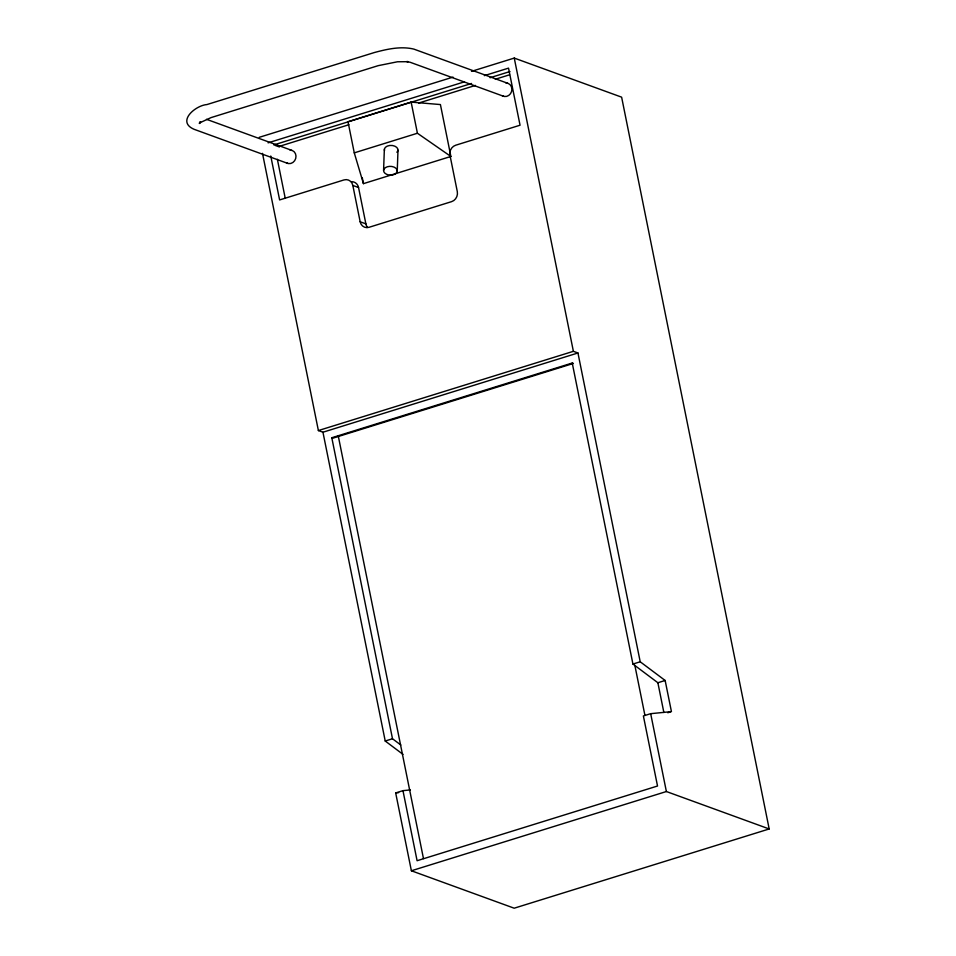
<?xml version="1.0" encoding="UTF-8"?>
<svg xmlns="http://www.w3.org/2000/svg" width="956" height="956" viewBox="0 0 956 956"><rect width="100%" height="100%" fill="white"/><g stroke="black" fill="none" stroke-linecap="round" stroke-linejoin="round"><path stroke-width="1.43" d="M383.583 170.395L384.348 149.447M397.242 171.1A6.835 4.398 2.1 0 0 387.276 166.774A6.835 4.398 2.1 0 0 386.726 174.362A6.835 4.398 2.1 0 0 397.242 171.1L397.995 150.152M200.163 121.974L199.362 123.491L200.593 121.794L199.481 122.954L211.097 117.588L378.218 65.653L397.505 61.77L408.164 61.686L406.79 61.554L410.22 62.295L503.788 96.353M259.255 137.317L453.001 77.113M471.511 71.353L514.256 58.077L621.627 97.165L769.186 828.96L514.185 908.2L411.379 870.773L395.676 792.93L402.966 790.66L410.375 789.919M268.11 142.838L464.437 81.834M484.357 75.644L508.532 68.127L520.052 125.212L455.689 145.216A8.198 7.349 -70 0 0 449.977 155.266L457.303 191.594A8.198 7.349 -70 0 1 451.591 201.644L369.016 227.301A8.198 7.349 -70 0 1 360.161 221.78L352.836 185.452A8.198 7.349 -70 0 0 343.981 179.931L279.618 199.935L270.763 156.019M411.14 102.101L347.996 121.723L354.27 152.864L363.447 183.636L450.874 156.461L440.417 104.562L411.14 102.101L417.414 133.243L450.874 156.461M273.822 144.918L471.571 83.471M490.058 77.723L509.978 71.533M279.295 146.364L348.94 124.722M418.585 103.081L475.431 85.419M495.328 79.228L509.536 74.819M354.27 152.864L417.414 133.243M262.494 153.366L318.384 430.559L573.385 351.318L577.95 352.979L640.209 661.779L665.149 680.481L671.435 711.623L650.678 713.678L643.388 715.948L657.525 786.011L417.091 860.723L402.966 790.66M318.384 430.559L322.949 432.22L577.95 352.979M331.804 437.74L572.238 363.029L573.373 363.447L332.951 438.159L331.804 437.74L392.498 738.761L400.815 744.987M322.949 432.22L385.22 741.02L392.498 738.761M572.238 363.029L632.932 664.05L640.209 661.779M632.932 664.05L657.871 682.739L665.149 680.481M667.79 712.746L670.216 711.993M411.379 870.773L666.38 791.532L769.186 828.96M395.676 792.93L398.64 792.632M507.6 83.232L413.84 49.103C400.767 45.984 387.108 49.115 374.417 52.52L206.89 104.574C195.526 105.363 176.131 121.651 194.128 129.311L287.887 163.452M206.508 119.309L291.7 150.331M275.22 145.431L279.439 146.961M352.836 185.452L358.548 187.531L365.873 223.859A8.198 7.349 -70 0 0 367.63 227.456M360.161 221.78L365.873 223.859M385.22 741.02L403.026 754.38M657.871 682.739L663.858 712.471M650.678 713.678L666.38 791.532M514.256 58.077L573.385 351.318M634.856 665.376L644.882 715.136M362.288 177.864L363.447 183.636M338.209 435.673L423.472 858.584M277.371 159.282L285.258 198.394M351.629 181.688A8.198 7.349 -70 0 1 358.548 187.531M384.491 150.594A6.835 4.398 2.1 0 1 392.378 145.503A6.835 4.398 2.1 0 1 396.919 152.303M290.098 150.128A6.835 6.118 -70 0 1 295.703 158.493A6.835 6.118 -70 0 1 286.43 162.807M505.999 83.041A6.835 6.118 -70 0 1 511.603 91.406A6.835 6.118 -70 0 1 502.33 95.719"/></g></svg>
